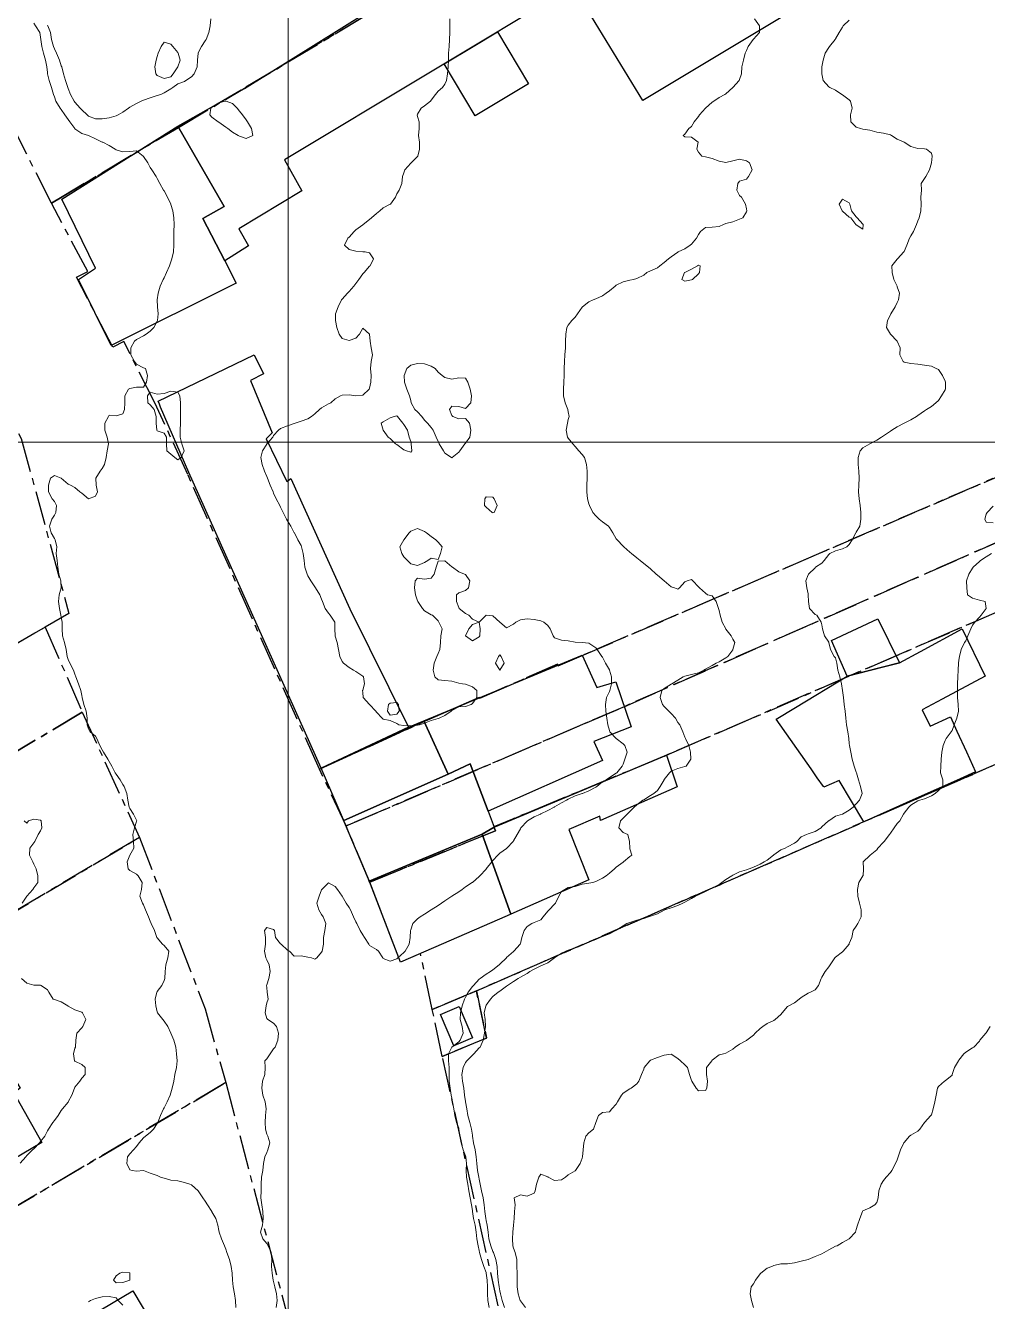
# Model space of a CAD drawing. Header units: centimetres. Extents: x 0 to 642158, y -847 to 649707.
# Drawn here: x 617347.6 to 617417.8, y 621224.7 to 621317.8 of the extents above; entities that cross this region are included whole.
import ezdxf

# ---------------------------------------------------------------- set-up
doc = ezdxf.new("R2010")
doc.units = ezdxf.units.CM
doc.header["$MEASUREMENT"] = 0
doc.linetypes.add('CENTERX2', pattern=[4, 2.5, -0.5, 0.5, -0.5])
doc.layers.add('MEV_grille', color=254, linetype='Continuous', lineweight=9)
doc.layers.add('WAL_topographie 0.5', color=253, linetype='Continuous', lineweight=20)
doc.layers.add('SPW_batiments', color=7, linetype='Continuous')
doc.layers.add('SPW_parcellaire cadastral', color=7, linetype='CENTERX2', lineweight=25, true_color=0xff0542)

# ---------------------------------------------------------------- blocks, each defined once
blk = doc.blocks.new('*U114')
at = {"layer": 'MEV_grille', "transparency": 33554687}
blk.add_lwpolyline([(-1338.461, 0), (1338.461, 0)], dxfattribs=at)
blk = doc.blocks.new('*U115')
at = {"layer": 'MEV_grille', "color": 0, "linetype": 'ByBlock', "lineweight": -2, "transparency": 16777216}
blk.add_blockref('*U114', (0, -1100), dxfattribs=at)
blk = doc.blocks.new('*U112')
at = {"layer": 'MEV_grille', "transparency": 33554687}
blk.add_lwpolyline([(0, 1825.476), (0, -1825.476)], dxfattribs=at)
blk = doc.blocks.new('*U113')
at = {"layer": 'MEV_grille', "color": 0, "linetype": 'ByBlock', "lineweight": -2, "transparency": 16777216}
blk.add_blockref('*U112', (2000, 0), dxfattribs=at)

msp = doc.modelspace()

# ---------------------------------------------------------------- linework, layer by layer
at = {"layer": 'SPW_batiments'}
for points in [[(617410.932, 621323.27), (617392.684, 621312.302), (617387.599, 621320.634), (617366.535, 621307.965), (617367.801, 621305.715), (617363.201, 621302.948), (617363.918, 621301.698), (617362.181, 621300.595), (617360.585, 621303.698), (617362.151, 621304.564), (617358.77, 621310.429), (617363.629, 621313.173), (617375.965, 621320.875), (617402.625, 621336.588), (617402.861, 621336.627), (617410.932, 621323.27)], [(617378.18, 621314.969), (617380.298, 621316.243), (617382.08, 621317.314), (617384.351, 621313.508), (617380.443, 621311.176), (617378.18, 621314.969)], [(617362.151, 621304.564), (617360.585, 621303.698), (617362.181, 621300.595), (617363.019, 621298.964), (617353.887, 621294.43), (617351.502, 621299.247), (617352.752, 621300.063), (617350.285, 621305.113), (617358.77, 621310.429), (617362.151, 621304.564)], [(617365.003, 621292.365), (617364.053, 621291.865), (617365.637, 621288.049), (617365.203, 621287.615), (617366.704, 621284.499), (617367.003, 621284.715), (617371.305, 621275.216), (617375.592, 621266.596), (617369.206, 621263.599), (617359.554, 621285.155), (617357.499, 621289.932), (617357.41, 621290.139), (617357.314, 621290.356), (617364.336, 621293.749), (617365.003, 621292.365)], [(617412.949, 621272.115), (617415.977, 621273.767), (617417.668, 621270.31), (617414.535, 621268.638), (617413.07, 621267.857), (617413.654, 621266.659), (617415.13, 621267.333), (617415.606, 621266.288), (617416.291, 621264.786), (617416.962, 621263.316), (617415.582, 621262.7), (617412.601, 621261.369), (617408.819, 621259.68), (617407.023, 621262.69), (617405.892, 621262.216), (617405.863, 621262.257), (617405.416, 621262.897), (617404.97, 621263.535), (617402.427, 621267.176), (617403.837, 621268.029), (617407.591, 621270.3), (617410.24, 621270.976), (617411.406, 621271.274), (617412.949, 621272.115)], [(617407.591, 621270.3), (617406.447, 621272.898), (617409.844, 621274.48), (617411.406, 621271.274), (617407.591, 621270.3)], [(617389.322, 621269.468), (617390.722, 621269.902), (617391.839, 621266.618), (617389.123, 621265.535), (617389.756, 621264.152), (617381.394, 621260.453), (617380.09, 621263.917), (617378.49, 621263.15), (617376.715, 621267.049), (617388.256, 621271.827), (617389.322, 621269.468)], [(617378.49, 621263.15), (617370.871, 621259.781), (617370.781, 621259.987), (617369.206, 621263.599), (617375.592, 621266.596), (617376.715, 621267.049), (617378.49, 621263.15)], [(617395.19, 621262.235), (617389.606, 621259.768), (617389.54, 621260.102), (617387.29, 621259.118), (617388.757, 621255.452), (617383.056, 621252.944), (617380.957, 621258.767), (617381.831, 621259.292), (617394.406, 621264.535), (617395.19, 621262.235)], [(617381.394, 621260.453), (617381.831, 621259.292), (617380.957, 621258.767), (617372.726, 621255.351), (617372.668, 621255.49), (617370.929, 621259.642), (617370.871, 621259.781), (617378.49, 621263.15), (617380.09, 621263.917), (617381.394, 621260.453)], [(617383.056, 621252.944), (617382.798, 621252.832), (617375.008, 621249.45), (617372.807, 621255.141), (617372.726, 621255.351), (617380.957, 621258.767), (617383.056, 621252.944)], [(617345.196, 621242.569), (617346.909, 621242.554), (617346.921, 621240.832), (617347.265, 621240.239), (617346.802, 621239.903), (617348.844, 621236.283), (617340.562, 621231.386), (617334.254, 621242.032), (617342.485, 621247.031), (617345.196, 621242.569)], [(617380.258, 621243.917), (617378.908, 621243.334), (617377.925, 621245.634), (617379.292, 621246.217), (617380.258, 621243.917)], [(617347.152, 621220.53), (617355.473, 621225.46), (617358.579, 621220.233), (617340.031, 621209.209), (617333.55, 621220.094), (617343.746, 621226.166), (617347.152, 621220.53)]]:
    msp.add_lwpolyline(points, dxfattribs=at)
at = {"layer": 'SPW_parcellaire cadastral'}
for points in [[(617349.534, 621304.802), (617341.926, 621319.938), (617394.495, 621352.217), (617404.402, 621337.638), (617385.06, 621326.038), (617382.725, 621324.638), (617376.162, 621320.705), (617363.372, 621313.057), (617358.8, 621310.338), (617350.32, 621305.271), (617349.534, 621304.802)], [(617349.534, 621304.802), (617350.32, 621305.271), (617358.8, 621310.338), (617363.372, 621313.057), (617376.162, 621320.705), (617382.725, 621324.638), (617385.06, 621326.038), (617404.402, 621337.638), (617439.344, 621293.818), (617388.2, 621271.782), (617386.519, 621271.048), (617386.461, 621271.18), (617380.806, 621268.697), (617380.756, 621268.746), (617376.608, 621266.942), (617369.098, 621263.521), (617359.483, 621285.02), (617357.076, 621290.252), (617354.818, 621294.722), (617354.012, 621294.316), (617351.355, 621299.416), (617352.185, 621299.836), (617349.534, 621304.802)], [(617371.041, 621259.376), (617369.098, 621263.521), (617376.608, 621266.942), (617380.756, 621268.746), (617380.806, 621268.697), (617386.461, 621271.18), (617386.519, 621271.048), (617388.2, 621271.782), (617439.344, 621293.818), (617442.033, 621290.439), (617391.315, 621268.08), (617388.618, 621266.922), (617371.041, 621259.376)], [(617349.079, 621273.891), (617339.213, 621268.227), (617331.087, 621263.558), (617276.604, 621231.708), (617269.987, 621246.425), (617273.638, 621248.718), (617337.287, 621286.839), (617340.806, 621288.929), (617345.231, 621291.516), (617347.337, 621287.643), (617350.81, 621274.887), (617349.079, 621273.891)], [(617371.041, 621259.376), (617388.618, 621266.922), (617391.315, 621268.08), (617442.033, 621290.439), (617445.161, 621286.519), (617394.406, 621264.534), (617383.189, 621259.883), (617381.821, 621259.316), (617381.926, 621259.023), (617372.769, 621255.274), (617371.041, 621259.376)], [(617377.322, 621245.995), (617376.464, 621250.082), (617375.008, 621249.449), (617372.769, 621255.274), (617381.926, 621259.023), (617381.821, 621259.316), (617383.189, 621259.883), (617394.406, 621264.534), (617445.161, 621286.519), (617448.942, 621281.775), (617450.637, 621277.924), (617380.551, 621247.344), (617377.322, 621245.995)], [(617488.605, 621168.331), (617399.639, 621146.301), (617378.053, 621242.559), (617381.282, 621243.908), (617380.551, 621247.344), (617450.637, 621277.924), (617455.289, 621264.671), (617485.609, 621177.591), (617488.605, 621168.331)], [(617276.604, 621231.708), (617331.087, 621263.558), (617339.213, 621268.227), (617349.079, 621273.891), (617351.784, 621267.69), (617342.793, 621262.273), (617334.661, 621257.48), (617333.837, 621256.992), (617330.025, 621254.748), (617329.271, 621254.306), (617279.719, 621224.781), (617276.604, 621231.708)], [(617279.719, 621224.781), (617329.271, 621254.306), (617330.025, 621254.748), (617333.837, 621256.992), (617334.661, 621257.48), (617342.793, 621262.273), (617351.784, 621267.69), (617355.956, 621258.547), (617283.829, 621215.639), (617279.719, 621224.781)], [(617362.252, 621240.653), (617291.009, 621198.589), (617283.829, 621215.639), (617355.956, 621258.547), (617360.748, 621246.044), (617362.252, 621240.653)], [(617377.322, 621245.995), (617380.551, 621247.344), (617381.282, 621243.908), (617378.053, 621242.559), (617377.322, 621245.995)], [(617367.147, 621222.145), (617343.563, 621208.212), (617337.147, 621204.345), (617296.217, 621180.341), (617292.349, 621195.406), (617291.009, 621198.589), (617362.252, 621240.653), (617367.147, 621222.145)]]:
    msp.add_lwpolyline(points, dxfattribs=at)
at = {"layer": 'WAL_topographie 0.5'}
for points in [[(617348.25, 621317.931), (617348.375, 621317.75), (617348.683, 621317.25), (617348.75, 621316.931), (617348.771, 621316.75), (617348.835, 621316.25), (617348.965, 621315.75), (617349.115, 621315.25), (617349.2, 621314.75), (617349.25, 621314.35), (617349.258, 621314.25), (617349.381, 621313.75), (617349.547, 621313.25), (617349.682, 621312.75), (617349.75, 621312.572), (617349.849, 621312.25), (617350.172, 621311.75), (617350.25, 621311.646), (617350.512, 621311.25), (617350.75, 621310.912), (617350.879, 621310.75), (617351.235, 621310.25), (617351.25, 621310.232), (617351.75, 621309.899), (617352.24, 621309.75), (617352.25, 621309.746), (617352.75, 621309.508), (617353.25, 621309.264), (617353.287, 621309.25), (617353.75, 621309.01), (617354.177, 621308.75), (617354.25, 621308.705), (617354.75, 621308.552), (617355.25, 621308.591), (617355.75, 621308.63), (617356.227, 621308.25), (617356.25, 621308.224), (617356.569, 621307.75), (617356.75, 621307.422), (617356.858, 621307.25), (617357.167, 621306.75), (617357.25, 621306.607), (617357.455, 621306.25), (617357.724, 621305.75), (617357.75, 621305.703), (617357.996, 621305.25), (617358.239, 621304.75), (617358.25, 621304.714), (617358.394, 621304.25), (617358.479, 621303.75), (617358.492, 621303.25), (617358.474, 621302.75), (617358.464, 621302.25), (617358.464, 621301.75), (617358.435, 621301.25), (617358.327, 621300.75), (617358.25, 621300.528), (617358.154, 621300.25), (617357.935, 621299.75), (617357.75, 621299.365), (617357.692, 621299.25), (617357.474, 621298.75), (617357.317, 621298.25), (617357.25, 621297.75), (617357.265, 621297.25), (617357.333, 621296.75), (617357.283, 621296.25), (617357.25, 621296.207), (617357.004, 621295.75), (617356.75, 621295.48), (617356.446, 621295.25), (617356.25, 621295.123), (617355.75, 621294.857), (617355.602, 621294.75), (617355.337, 621294.25), (617355.342, 621293.75), (617355.601, 621293.25), (617355.75, 621293.06), (617356.25, 621292.788), (617356.4, 621292.75), (617356.538, 621292.25), (617356.467, 621291.75), (617356.25, 621291.389), (617355.75, 621291.4), (617355.25, 621291.292), (617355.167, 621291.25), (617354.889, 621290.75), (617354.9, 621290.25), (617354.865, 621289.75), (617354.75, 621289.45), (617354.25, 621289.296), (617353.75, 621289.341), (617353.71, 621289.25), (617353.435, 621288.75), (617353.422, 621288.25), (617353.615, 621287.75), (617353.7, 621287.25), (617353.615, 621286.75), (617353.542, 621286.25), (617353.417, 621285.75), (617353.25, 621285.456), (617353.083, 621285.25), (617352.783, 621284.75), (617352.809, 621284.25), (617352.89, 621283.75), (617352.75, 621283.432), (617352.25, 621283.25), (617352.25, 621283.25), (617352.25, 621283.25), (617351.75, 621283.667), (617351.607, 621283.75), (617351.25, 621284.062), (617350.917, 621284.25), (617350.75, 621284.318), (617350.25, 621284.75), (617350.25, 621284.75), (617349.75, 621284.95), (617349.477, 621284.75), (617349.325, 621284.25), (617349.333, 621283.75), (617349.6, 621283.25), (617349.75, 621283.036), (617349.896, 621282.75), (617349.868, 621282.25), (617349.75, 621282.04), (617349.567, 621281.75), (617349.393, 621281.25), (617349.519, 621280.75), (617349.75, 621280.341), (617349.811, 621280.25), (617349.926, 621279.75), (617349.893, 621279.25), (617349.962, 621278.75), (617349.996, 621278.25), (617350.072, 621277.75), (617350.217, 621277.25), (617350.235, 621276.75), (617350.112, 621276.25), (617350.063, 621275.75), (617350.118, 621275.25), (617350.229, 621274.75), (617350.25, 621274.6), (617350.32, 621274.25), (617350.32, 621273.75), (617350.356, 621273.25), (617350.483, 621272.75), (617350.607, 621272.25), (617350.683, 621271.75), (617350.75, 621271.511), (617350.868, 621271.25), (617351.145, 621270.75), (617351.25, 621270.441), (617351.329, 621270.25), (617351.521, 621269.75), (617351.686, 621269.25), (617351.75, 621268.904), (617351.779, 621268.75), (617351.904, 621268.25), (617352.059, 621267.75), (617352.134, 621267.25), (617352.154, 621266.75), (617352.25, 621266.467), (617352.369, 621266.25), (617352.75, 621265.936), (617352.858, 621265.75), (617353.08, 621265.25), (617353.25, 621264.931), (617353.34, 621264.75), (617353.654, 621264.25), (617353.75, 621264.071), (617353.944, 621263.75), (617354.186, 621263.25), (617354.25, 621263.151), (617354.549, 621262.75), (617354.75, 621262.414), (617354.85, 621262.25), (617355.039, 621261.75), (617355.117, 621261.25), (617355.22, 621260.75), (617355.25, 621260.653), (617355.529, 621260.25), (617355.75, 621259.79), (617355.764, 621259.75), (617355.75, 621259.704), (617355.591, 621259.25), (617355.467, 621258.75), (617355.513, 621258.25), (617355.561, 621257.75), (617355.25, 621257.25), (617355.25, 621257.25), (617355.067, 621256.75), (617355.125, 621256.25), (617355.25, 621256.133), (617355.75, 621255.859), (617355.856, 621255.75), (617356.169, 621255.25), (617356.101, 621254.75), (617355.986, 621254.25), (617356.177, 621253.75), (617356.25, 621253.62), (617356.41, 621253.25), (617356.618, 621252.75), (617356.75, 621252.432), (617356.825, 621252.25), (617357.05, 621251.75), (617357.222, 621251.25), (617357.25, 621251.211), (617357.639, 621250.75), (617357.75, 621250.662), (617358.096, 621250.25), (617358.023, 621249.75), (617357.887, 621249.25), (617357.825, 621248.75), (617357.802, 621248.25), (617357.75, 621248.096), (617357.583, 621247.75), (617357.25, 621247.292), (617357.223, 621247.25), (617357.108, 621246.75), (617357.148, 621246.25), (617357.25, 621245.813), (617357.277, 621245.75), (617357.67, 621245.25), (617357.75, 621245.145), (617358.028, 621244.75), (617358.25, 621244.27), (617358.258, 621244.25), (617358.471, 621243.75), (617358.603, 621243.25), (617358.66, 621242.75), (617358.71, 621242.25), (617358.661, 621241.75), (617358.546, 621241.25), (617358.456, 621240.75), (617358.349, 621240.25), (617358.25, 621239.902), (617358.201, 621239.75), (617357.988, 621239.25), (617357.75, 621238.819), (617357.708, 621238.75), (617357.5, 621238.25), (617357.289, 621237.75), (617357.25, 621237.684), (617356.992, 621237.25), (617356.75, 621237.004), (617356.402, 621236.75), (617356.25, 621236.618), (617355.935, 621236.25), (617355.75, 621235.983), (617355.533, 621235.75), (617355.25, 621235.461), (617355.089, 621235.25), (617355.03, 621234.75), (617355.25, 621234.292), (617355.417, 621234.25), (617355.75, 621234.197), (617356.25, 621234.25), (617356.25, 621234.25), (617356.25, 621234.25), (617356.75, 621234.044), (617357.25, 621233.869), (617357.5, 621233.75), (617357.75, 621233.686), (617358.25, 621233.534), (617358.75, 621233.479), (617359.25, 621233.377), (617359.625, 621233.25), (617359.75, 621233.191), (617360.25, 621232.75), (617360.25, 621232.75), (617360.578, 621232.25), (617360.75, 621232.01), (617360.912, 621231.75), (617361.243, 621231.25), (617361.25, 621231.239), (617361.521, 621230.75), (617361.673, 621230.25), (617361.75, 621229.861), (617361.769, 621229.75), (617361.938, 621229.25), (617362.157, 621228.75), (617362.25, 621228.514), (617362.336, 621228.25), (617362.518, 621227.75), (617362.647, 621227.25), (617362.712, 621226.75), (617362.75, 621226.25), (617362.75, 621226.25), (617362.8, 621225.75), (617362.894, 621225.25), (617362.971, 621224.75), (617363.002, 621224.25)], [(617349.25, 621317.802), (617349.282, 621317.75), (617349.458, 621317.25), (617349.547, 621316.75), (617349.682, 621316.25), (617349.75, 621316.076), (617349.904, 621315.75), (617350.12, 621315.25), (617350.25, 621314.836), (617350.284, 621314.75), (617350.415, 621314.25), (617350.572, 621313.75), (617350.728, 621313.25), (617350.75, 621313.181), (617350.918, 621312.75), (617351.199, 621312.25), (617351.25, 621312.188), (617351.622, 621311.75), (617351.75, 621311.627), (617352.141, 621311.25), (617352.25, 621311.16), (617352.75, 621310.954), (617353.25, 621310.955), (617353.75, 621311.046), (617354.25, 621311.182)], [(617354.25, 621311.182), (617354.401, 621311.25), (617354.75, 621311.446), (617355.153, 621311.75), (617355.25, 621311.824), (617355.75, 621312.088), (617356.093, 621312.25), (617356.25, 621312.316), (617356.75, 621312.504), (617357.25, 621312.655), (617357.523, 621312.75), (617357.75, 621312.849), (617358.25, 621313.146), (617358.391, 621313.25), (617358.75, 621313.523), (617359.25, 621313.692), (617359.344, 621313.75), (617359.75, 621314.03), (617359.956, 621314.25), (617360.161, 621314.75), (617360.194, 621315.25), (617360.238, 621315.75), (617360.25, 621315.783), (617360.496, 621316.25), (617360.75, 621316.665), (617360.817, 621316.75), (617361.015, 621317.25), (617361.108, 621317.75), (617361.166, 621318.25)], [(617378.6, 621318.25), (617378.6, 621317.75), (617378.6, 621317.25), (617378.583, 621316.75), (617378.547, 621316.25), (617378.52, 621315.75), (617378.5, 621315.25), (617378.48, 621314.75), (617378.433, 621314.25), (617378.36, 621313.75), (617378.25, 621313.5), (617378.06, 621313.25), (617377.75, 621312.985), (617377.564, 621312.75), (617377.25, 621312.315), (617377.193, 621312.25), (617376.75, 621311.92), (617376.507, 621311.75), (617376.25, 621311.303), (617376.228, 621311.25), (617376.25, 621311.139), (617376.356, 621310.75), (617376.365, 621310.25), (617376.331, 621309.75), (617376.387, 621309.25), (617376.382, 621308.75), (617376.267, 621308.25), (617376.25, 621308.224), (617375.776, 621307.75), (617375.75, 621307.725), (617375.318, 621307.25), (617375.25, 621307.036), (617375.155, 621306.75), (617375.104, 621306.25), (617374.917, 621305.75), (617374.75, 621305.5), (617374.635, 621305.25), (617374.267, 621304.75), (617374.25, 621304.736), (617373.75, 621304.461), (617373.5, 621304.25), (617373.25, 621304.062), (617372.893, 621303.75), (617372.75, 621303.625), (617372.27, 621303.25), (617372.25, 621303.234), (617371.75, 621302.875), (617371.625, 621302.75), (617371.25, 621302.332), (617371.172, 621302.25), (617370.909, 621301.75), (617371.25, 621301.432), (617371.75, 621301.299), (617372.25, 621301.259), (617372.417, 621301.25), (617372.75, 621301.191), (617373.028, 621300.75), (617372.788, 621300.25), (617372.75, 621300.215), (617372.364, 621299.75), (617372.25, 621299.647), (617371.973, 621299.25), (617371.75, 621298.952), (617371.601, 621298.75), (617371.25, 621298.358), (617371.13, 621298.25), (617370.75, 621297.801), (617370.696, 621297.75), (617370.45, 621297.25), (617370.273, 621296.75), (617370.265, 621296.25), (617370.356, 621295.75), (617370.534, 621295.25), (617370.75, 621294.944), (617371.25, 621294.783), (617371.75, 621294.969), (617372.015, 621295.25), (617372.25, 621295.694), (617372.75, 621295.25), (617372.75, 621295.25), (617372.801, 621294.75), (617372.861, 621294.25), (617372.96, 621293.75), (617372.865, 621293.25), (617372.81, 621292.75), (617372.86, 621292.25), (617372.844, 621291.75), (617372.75, 621291.321), (617372.725, 621291.25), (617372.25, 621290.798), (617371.75, 621290.765), (617371.25, 621290.835), (617370.75, 621290.793), (617370.635, 621290.75), (617370.25, 621290.533), (617369.925, 621290.25), (617369.75, 621290.165), (617369.25, 621289.886), (617369.1, 621289.75), (617368.75, 621289.432), (617368.506, 621289.25), (617368.25, 621289.083), (617367.75, 621288.912), (617367.321, 621288.75), (617367.25, 621288.731), (617366.75, 621288.578), (617366.25, 621288.361), (617366.107, 621288.25), (617365.75, 621287.858), (617365.684, 621287.75), (617365.264, 621287.25), (617365.25, 621287.23), (617364.932, 621286.75), (617364.813, 621286.25), (617364.917, 621285.75), (617365.09, 621285.25), (617365.25, 621284.875), (617365.3, 621284.75), (617365.5, 621284.25), (617365.705, 621283.75), (617365.75, 621283.657), (617365.946, 621283.25), (617366.196, 621282.75), (617366.25, 621282.639), (617366.434, 621282.25), (617366.687, 621281.75), (617366.75, 621281.644), (617367.015, 621281.25), (617367.25, 621280.771), (617367.26, 621280.75), (617367.511, 621280.25), (617367.75, 621279.846), (617367.794, 621279.75), (617367.914, 621279.25), (617367.965, 621278.75), (617368.029, 621278.25), (617368.192, 621277.75), (617368.25, 621277.629), (617368.474, 621277.25), (617368.75, 621276.828), (617368.811, 621276.75), (617369.131, 621276.25), (617369.25, 621275.917), (617369.319, 621275.75), (617369.516, 621275.25), (617369.75, 621274.909), (617369.885, 621274.75), (617370.221, 621274.25), (617370.209, 621273.75), (617370.239, 621273.25), (617370.25, 621273.212), (617370.383, 621272.75), (617370.484, 621272.25), (617370.58, 621271.75), (617370.75, 621271.386), (617370.841, 621271.25), (617371.25, 621270.943), (617371.565, 621270.75), (617371.75, 621270.639), (617372.25, 621270.308), (617372.298, 621270.25), (617372.379, 621269.75), (617372.25, 621269.279), (617372.241, 621269.25), (617372.25, 621269.125), (617372.29, 621268.75), (617372.75, 621268.25), (617372.75, 621268.25), (617373.202, 621267.75), (617373.25, 621267.675), (617373.675, 621267.25), (617373.75, 621267.171), (617374.25, 621267.062), (617374.75, 621266.864), (617374.889, 621266.75), (617375.25, 621266.698), (617375.75, 621266.674), (617376.25, 621266.721), (617376.393, 621266.75), (617376.75, 621266.878), (617377.25, 621267.071), (617377.75, 621267.226), (617377.831, 621267.25), (617378.25, 621267.426), (617378.694, 621267.75), (617378.75, 621267.802), (617379.25, 621268.06), (617379.75, 621268.082), (617380.167, 621268.25), (617380.25, 621268.319), (617380.574, 621268.75), (617380.578, 621269.25), (617380.25, 621269.534), (617379.75, 621269.712), (617379.541, 621269.75), (617379.25, 621269.804), (617378.75, 621269.93), (617378.25, 621269.987), (617377.75, 621270.05), (617377.513, 621270.25), (617377.378, 621270.75), (617377.474, 621271.25), (617377.653, 621271.75), (617377.75, 621271.95), (617377.879, 621272.25), (617377.932, 621272.75), (617377.958, 621273.25), (617378.056, 621273.75), (617377.813, 621274.25), (617377.75, 621274.341), (617377.341, 621274.75), (617377.25, 621274.783), (617376.75, 621275.078), (617376.603, 621275.25), (617376.263, 621275.75), (617376.25, 621275.792), (617376.097, 621276.25), (617376.026, 621276.75), (617376.073, 621277.25), (617376.25, 621277.464), (617376.75, 621277.393), (617377.25, 621277.46), (617377.47, 621277.75), (617377.602, 621278.25), (617377.75, 621278.694), (617378.25, 621278.726), (617378.75, 621278.276), (617378.792, 621278.25), (617379.25, 621277.927), (617379.679, 621277.75), (617379.75, 621277.721), (617380.058, 621277.25), (617379.958, 621276.75), (617379.75, 621276.565), (617379.25, 621276.375), (617379.083, 621276.25), (617379.083, 621275.75), (617379.25, 621275.322), (617379.288, 621275.25), (617379.75, 621274.875), (617380, 621274.75), (617380.25, 621274.464), (617380.75, 621274.25), (617381.25, 621274.75), (617381.25, 621274.75), (617381.251, 621274.75), (617381.75, 621274.708), (617382.25, 621274.25), (617382.25, 621274.25), (617382.75, 621273.843), (617383.25, 621274.099), (617383.409, 621274.25), (617383.75, 621274.415), (617384.25, 621274.49), (617384.75, 621274.439), (617385.25, 621274.343), (617385.472, 621274.25), (617385.75, 621274.01), (617385.938, 621273.75), (617386.153, 621273.25), (617386.25, 621273.102), (617386.75, 621272.934), (617387.25, 621272.894), (617387.75, 621272.785), (617388.25, 621272.75), (617388.25, 621272.75), (617388.75, 621272.702), (617389.25, 621272.378), (617389.356, 621272.25), (617389.706, 621271.75), (617389.75, 621271.687), (617389.973, 621271.25), (617390.25, 621270.76), (617390.255, 621270.75), (617390.411, 621270.25), (617390.407, 621269.75), (617390.276, 621269.25), (617390.25, 621269.18), (617390.035, 621268.75), (617389.955, 621268.25), (617389.997, 621267.75), (617390.063, 621267.25), (617390.132, 621266.75), (617390.25, 621266.352), (617390.286, 621266.25), (617390.75, 621265.75), (617390.75, 621265.75), (617391.25, 621265.376), (617391.384, 621265.25), (617391.538, 621264.75), (617391.386, 621264.25), (617391.25, 621263.885), (617391.18, 621263.75), (617390.787, 621263.25), (617390.75, 621263.219), (617390.25, 621262.914), (617390.023, 621262.75), (617389.75, 621262.585), (617389.32, 621262.25), (617389.25, 621262.204), (617388.75, 621261.948), (617388.274, 621261.75), (617388.25, 621261.743), (617387.75, 621261.584), (617387.25, 621261.331), (617387.11, 621261.25), (617386.75, 621261.056), (617386.25, 621260.763), (617386.228, 621260.75), (617385.75, 621260.504), (617385.25, 621260.267), (617385.217, 621260.25), (617384.75, 621260.036), (617384.269, 621259.75), (617384.25, 621259.731), (617383.793, 621259.25), (617383.75, 621259.167), (617383.52, 621258.75), (617383.25, 621258.284), (617383.224, 621258.25), (617382.76, 621257.75), (617382.75, 621257.741), (617382.25, 621257.399), (617382.106, 621257.25), (617381.75, 621256.846), (617381.671, 621256.75), (617381.265, 621256.25), (617381.25, 621256.231), (617380.804, 621255.75), (617380.75, 621255.686), (617380.25, 621255.262), (617380.233, 621255.25), (617379.75, 621254.928), (617379.5, 621254.75), (617379.25, 621254.583), (617378.75, 621254.25), (617378.75, 621254.25), (617378.25, 621253.917), (617378, 621253.75), (617377.75, 621253.583), (617377.25, 621253.25), (617377.25, 621253.25), (617376.75, 621252.936), (617376.444, 621252.75), (617376.25, 621252.614), (617375.91, 621252.25), (617375.75, 621251.809), (617375.733, 621251.75), (617375.719, 621251.25), (617375.65, 621250.75), (617375.338, 621250.25), (617375.25, 621250.143), (617374.81, 621249.75), (617374.75, 621249.689), (617374.25, 621249.521), (617373.75, 621249.717), (617373.726, 621249.75), (617373.393, 621250.25), (617373.25, 621250.368), (617372.75, 621250.655), (617372.688, 621250.75), (617372.379, 621251.25), (617372.25, 621251.438), (617372.074, 621251.75), (617371.812, 621252.25), (617371.75, 621252.375), (617371.579, 621252.75), (617371.356, 621253.25), (617371.25, 621253.429), (617371.042, 621253.75), (617370.759, 621254.25), (617370.75, 621254.266), (617370.401, 621254.75), (617370.25, 621254.96), (617369.75, 621255.23), (617369.27, 621254.75), (617369.25, 621254.712), (617369.062, 621254.25), (617368.905, 621253.75), (617369.043, 621253.25), (617369.25, 621252.917), (617369.353, 621252.75), (617369.546, 621252.25), (617369.482, 621251.75), (617369.38, 621251.25), (617369.383, 621250.75), (617369.281, 621250.25), (617369.25, 621250.167), (617368.893, 621249.75), (617368.75, 621249.65), (617368.5, 621249.75), (617368.25, 621249.811), (617367.75, 621249.896), (617367.25, 621249.875), (617366.904, 621250.25), (617366.75, 621250.321), (617366.288, 621250.75), (617366.25, 621250.786), (617365.879, 621251.25), (617365.803, 621251.75), (617365.75, 621251.828), (617365.25, 621251.967), (617365.078, 621251.75), (617365.157, 621251.25), (617365.157, 621250.75), (617365.075, 621250.25), (617365.18, 621249.75), (617365.25, 621249.619), (617365.423, 621249.25), (617365.5, 621248.75), (617365.41, 621248.25), (617365.25, 621247.781), (617365.238, 621247.75), (617365.25, 621247.583), (617365.283, 621247.25), (617365.344, 621246.75), (617365.25, 621246.477), (617365.198, 621246.25), (617365.125, 621245.75), (617365.25, 621245.321), (617365.317, 621245.25), (617365.75, 621244.99), (617365.964, 621244.75), (617366.109, 621244.25), (617366.065, 621243.75), (617365.855, 621243.25), (617365.75, 621243.112), (617365.5, 621242.75), (617365.25, 621242.388), (617365.117, 621242.25), (617365.141, 621241.75), (617365.096, 621241.25), (617364.933, 621240.75), (617364.897, 621240.25), (617364.969, 621239.75), (617365.13, 621239.25), (617365.197, 621238.75), (617365.155, 621238.25), (617365.13, 621237.75), (617365.158, 621237.25), (617365.25, 621236.904), (617365.321, 621236.75), (617365.468, 621236.25), (617365.328, 621235.75), (617365.25, 621235.568), (617365.107, 621235.25), (617365.021, 621234.75), (617364.971, 621234.25), (617364.861, 621233.75), (617364.835, 621233.25), (617364.839, 621232.75), (617364.821, 621232.25), (617364.877, 621231.75), (617364.967, 621231.25), (617364.992, 621230.75), (617364.931, 621230.25), (617364.796, 621229.75), (617364.949, 621229.25), (617365.25, 621228.909), (617365.36, 621228.75), (617365.575, 621228.25), (617365.612, 621227.75), (617365.594, 621227.25), (617365.641, 621226.75), (617365.727, 621226.25), (617365.75, 621226.143), (617365.826, 621225.75), (617365.961, 621225.25), (617366.006, 621224.75), (617365.936, 621224.25)], [(617400.826, 621318.25), (617401.197, 621317.75), (617401.207, 621317.25), (617400.75, 621316.783), (617400.73, 621316.75), (617400.372, 621316.25), (617400.25, 621315.95), (617400.144, 621315.75), (617400.032, 621315.25), (617399.913, 621314.75), (617399.894, 621314.25), (617399.75, 621313.83), (617399.724, 621313.75), (617399.26, 621313.25), (617399.25, 621313.239), (617398.75, 621312.792), (617398.68, 621312.75), (617398.25, 621312.519), (617397.859, 621312.25), (617397.75, 621312.172), (617397.256, 621311.75), (617397.25, 621311.744), (617396.826, 621311.25), (617396.75, 621311.125), (617396.438, 621310.75), (617396.25, 621310.395), (617396.046, 621310.25), (617395.75, 621309.85), (617395.632, 621309.75), (617395.75, 621309.655), (617396.25, 621309.618), (617396.717, 621309.25), (617396.636, 621308.75), (617396.75, 621308.542), (617396.984, 621308.25), (617397.25, 621308.193), (617397.75, 621308.065), (617398.25, 621307.864), (617398.75, 621307.78), (617399.25, 621307.898), (617399.75, 621308.033), (617400.25, 621307.91), (617400.468, 621307.75), (617400.658, 621307.25), (617400.393, 621306.75), (617400.25, 621306.565), (617399.75, 621306.417), (617399.618, 621306.25), (617399.543, 621305.75), (617399.75, 621305.364), (617399.875, 621305.25), (617400.172, 621304.75), (617400.25, 621304.4), (617400.269, 621304.25), (617400.25, 621304.171), (617399.974, 621303.75), (617399.75, 621303.638), (617399.25, 621303.441), (617398.75, 621303.328), (617398.568, 621303.25), (617398.25, 621303.098), (617397.75, 621303.07), (617397.25, 621303.048), (617396.897, 621302.75), (617396.75, 621302.534), (617396.606, 621302.25), (617396.25, 621301.821), (617396.152, 621301.75), (617395.75, 621301.475), (617395.274, 621301.25), (617395.25, 621301.236), (617394.75, 621300.905), (617394.572, 621300.75), (617394.25, 621300.474), (617393.924, 621300.25), (617393.75, 621300.098), (617393.25, 621299.881), (617392.973, 621299.75), (617392.75, 621299.566), (617392.25, 621299.312), (617392, 621299.25), (617391.75, 621299.193), (617391.25, 621299.075), (617390.75, 621298.82), (617390.675, 621298.75), (617390.25, 621298.41), (617390.014, 621298.25), (617389.75, 621298.056), (617389.25, 621297.827), (617389.052, 621297.75), (617388.75, 621297.602), (617388.275, 621297.25), (617388.25, 621297.22), (617387.913, 621296.75), (617387.75, 621296.504), (617387.508, 621296.25), (617387.25, 621295.906), (617387.131, 621295.75), (617387.066, 621295.25), (617387.051, 621294.75), (617387.033, 621294.25), (617387, 621293.75), (617386.967, 621293.25), (617386.949, 621292.75), (617386.938, 621292.25), (617386.923, 621291.75), (617386.894, 621291.25), (617386.9, 621290.75), (617387.019, 621290.25), (617387.225, 621289.75), (617387.25, 621289.583), (617387.304, 621289.25), (617387.25, 621289.019), (617387.191, 621288.75), (617387.105, 621288.25), (617387.192, 621287.75), (617387.25, 621287.667), (617387.579, 621287.25), (617387.75, 621287.053), (617388.02, 621286.75), (617388.25, 621286.484), (617388.42, 621286.25), (617388.586, 621285.75), (617388.617, 621285.25), (617388.617, 621284.75), (617388.612, 621284.25), (617388.608, 621283.75), (617388.656, 621283.25), (617388.75, 621282.875), (617388.792, 621282.75), (617389.04, 621282.25), (617389.25, 621281.99), (617389.5, 621281.75), (617389.75, 621281.568), (617390.17, 621281.25), (617390.25, 621281.15), (617390.508, 621280.75), (617390.75, 621280.333), (617390.813, 621280.25), (617391.25, 621279.794), (617391.296, 621279.75), (617391.75, 621279.35), (617391.869, 621279.25), (617392.25, 621278.942), (617392.488, 621278.75), (617392.75, 621278.53), (617393.1, 621278.25), (617393.25, 621278.125), (617393.659, 621277.75), (617393.75, 621277.67), (617394.25, 621277.25), (617394.25, 621277.25), (617394.75, 621276.83), (617395, 621276.75), (617395.25, 621276.65), (617395.361, 621276.75), (617395.75, 621277.187), (617395.917, 621277.25), (617396.25, 621277.35), (617396.333, 621277.25), (617396.75, 621276.833), (617396.813, 621276.75), (617397.25, 621276.361), (617397.41, 621276.25), (617397.75, 621276.168), (617398.048, 621275.75), (617398.209, 621275.25), (617398.25, 621275.097), (617398.321, 621274.75), (617398.479, 621274.25), (617398.743, 621273.75), (617398.75, 621273.74), (617399.136, 621273.25), (617399.25, 621273.015), (617399.404, 621272.75), (617399.26, 621272.25), (617399.25, 621272.237), (617398.88, 621271.75), (617398.75, 621271.634), (617398.25, 621271.352), (617398.045, 621271.25), (617397.75, 621271.088), (617397.25, 621270.813), (617397.14, 621270.75), (617396.75, 621270.542), (617396.25, 621270.437), (617395.75, 621270.314), (617395.621, 621270.25), (617395.25, 621270.018), (617394.793, 621269.75), (617394.75, 621269.714), (617394.25, 621269.405), (617394.075, 621269.25), (617393.964, 621268.75), (617394.121, 621268.25), (617394.25, 621268.095), (617394.587, 621267.75), (617394.75, 621267.581), (617395.074, 621267.25), (617395.25, 621266.927), (617395.387, 621266.75), (617395.606, 621266.25), (617395.75, 621265.846), (617395.803, 621265.75), (617396.04, 621265.25), (617396.165, 621264.75), (617396.186, 621264.25), (617395.841, 621263.75), (617395.75, 621263.711), (617395.25, 621263.581), (617394.75, 621263.379), (617394.623, 621263.25), (617394.25, 621262.777), (617394.234, 621262.75), (617393.95, 621262.25), (617393.75, 621261.967), (617393.485, 621261.75), (617393.25, 621261.599), (617392.75, 621261.284), (617392.699, 621261.25), (617392.25, 621260.909), (617392.043, 621260.75), (617391.75, 621260.43), (617391.541, 621260.25), (617391.25, 621259.942), (617391.061, 621259.75), (617390.939, 621259.25), (617391.25, 621258.909), (617391.592, 621258.75), (617391.722, 621258.25), (617391.731, 621257.75), (617391.75, 621257.7), (617391.882, 621257.25), (617391.75, 621257.14), (617391.265, 621256.75), (617391.25, 621256.742), (617390.75, 621256.378), (617390.615, 621256.25), (617390.25, 621255.929), (617390.016, 621255.75), (617389.75, 621255.58), (617389.25, 621255.319), (617389.028, 621255.25), (617388.75, 621255.205), (617388.25, 621255.12), (617387.75, 621254.968), (617387.25, 621254.893), (617386.984, 621254.75), (617386.75, 621254.598), (617386.568, 621254.25), (617386.315, 621253.75), (617386.25, 621253.667), (617385.85, 621253.25), (617385.75, 621253.15), (617385.427, 621252.75), (617385.25, 621252.538), (617384.75, 621252.33), (617384.583, 621252.25), (617384.25, 621252.036), (617384.019, 621251.75), (617383.855, 621251.25), (617383.75, 621250.806), (617383.731, 621250.75), (617383.286, 621250.25), (617383.25, 621250.228), (617382.75, 621249.782), (617382.731, 621249.75), (617382.25, 621249.304), (617382.201, 621249.25), (617381.75, 621248.889), (617381.568, 621248.75), (617381.25, 621248.566), (617380.829, 621248.25), (617380.75, 621248.19), (617380.335, 621247.75), (617380.25, 621247.658), (617379.948, 621247.25), (617379.75, 621246.892), (617379.681, 621246.75), (617379.512, 621246.25), (617379.38, 621245.75), (617379.361, 621245.25), (617379.498, 621244.75), (617379.577, 621244.25), (617379.369, 621243.75), (617379.25, 621243.64), (617378.752, 621243.25), (617378.75, 621243.246), (617378.514, 621242.75), (617378.514, 621242.25), (617378.558, 621241.75), (617378.545, 621241.25), (617378.559, 621240.75), (617378.641, 621240.25), (617378.697, 621239.75), (617378.75, 621239.52), (617378.796, 621239.25), (617378.897, 621238.75), (617378.959, 621238.25), (617379.098, 621237.75), (617379.25, 621237.329), (617379.273, 621237.25), (617379.341, 621236.75), (617379.422, 621236.25), (617379.581, 621235.75), (617379.75, 621235.324), (617379.77, 621235.25), (617379.813, 621234.75), (617379.796, 621234.25), (617379.831, 621233.75), (617379.919, 621233.25), (617379.998, 621232.75), (617380.084, 621232.25), (617380.177, 621231.75), (617380.25, 621231.329), (617380.259, 621231.25), (617380.344, 621230.75), (617380.444, 621230.25), (617380.516, 621229.75), (617380.58, 621229.25), (617380.668, 621228.75), (617380.75, 621228.412), (617380.78, 621228.25), (617380.907, 621227.75), (617381.085, 621227.25), (617381.25, 621226.803), (617381.261, 621226.75), (617381.321, 621226.25), (617381.353, 621225.75), (617381.364, 621225.25), (617381.379, 621224.75), (617381.471, 621224.25)], [(617407.75, 621318.171), (617407.312, 621317.75), (617407.25, 621317.652), (617407.019, 621317.25), (617406.75, 621316.802), (617406.718, 621316.75), (617406.302, 621316.25), (617406.25, 621316.175), (617405.988, 621315.75), (617405.838, 621315.25), (617405.75, 621314.75), (617405.75, 621314.25), (617405.843, 621313.75), (617406.25, 621313.31), (617406.322, 621313.25), (617406.75, 621313.059), (617407.203, 621312.75), (617407.25, 621312.713), (617407.75, 621312.339), (617407.846, 621312.25), (617407.96, 621311.75), (617407.839, 621311.25), (617407.869, 621310.75), (617408.25, 621310.35), (617408.558, 621310.25), (617408.75, 621310.203), (617409.25, 621310.146), (617409.75, 621309.99), (617410.25, 621309.912), (617410.75, 621309.807), (617410.821, 621309.75), (617411.25, 621309.471), (617411.75, 621309.25), (617411.75, 621309.25), (617412.25, 621308.954), (617412.75, 621308.79), (617413.25, 621308.776), (617413.375, 621308.75), (617413.75, 621308.45), (617413.806, 621308.25), (617413.75, 621307.75), (617413.75, 621307.75), (617413.613, 621307.25), (617413.347, 621306.75), (617413.25, 621306.6), (617413, 621306.25), (617413.01, 621305.75), (617412.979, 621305.25), (617412.986, 621304.75), (617412.977, 621304.25), (617412.845, 621303.75), (617412.75, 621303.522), (617412.662, 621303.25), (617412.437, 621302.75), (617412.25, 621302.432), (617412.146, 621302.25), (617411.957, 621301.75), (617411.75, 621301.284), (617411.725, 621301.25), (617411.268, 621300.75), (617411.25, 621300.714), (617410.844, 621300.25), (617410.887, 621299.75), (617410.994, 621299.25), (617411.236, 621298.75), (617411.25, 621298.717), (617411.417, 621298.25), (617411.333, 621297.75), (617411.25, 621297.566), (617411.092, 621297.25), (617410.794, 621296.75), (617410.75, 621296.656), (617410.54, 621296.25), (617410.47, 621295.75), (617410.75, 621295.25), (617410.75, 621295.25), (617411.25, 621294.75), (617411.25, 621294.75), (617411.457, 621294.25), (617411.45, 621293.75), (617411.682, 621293.25), (617411.75, 621293.223), (617412.25, 621293.125), (617412.75, 621293.06), (617413.25, 621292.987), (617413.75, 621292.917), (617414.099, 621292.75), (617414.25, 621292.669), (617414.555, 621292.25), (617414.75, 621291.829), (617414.777, 621291.75), (617414.764, 621291.25), (617414.75, 621291.198), (617414.485, 621290.75), (617414.25, 621290.412), (617414.067, 621290.25), (617413.75, 621289.971), (617413.393, 621289.75), (617413.25, 621289.662), (617412.75, 621289.311), (617412.65, 621289.25), (617412.25, 621289), (617411.75, 621288.75), (617411.75, 621288.75), (617411.25, 621288.493), (617410.85, 621288.25), (617410.75, 621288.189), (617410.25, 621287.838), (617410.107, 621287.75), (617409.75, 621287.529), (617409.25, 621287.25), (617409.25, 621287.25), (617408.75, 621286.974), (617408.54, 621286.75), (617408.398, 621286.25), (617408.407, 621285.75), (617408.442, 621285.25), (617408.466, 621284.75), (617408.452, 621284.25), (617408.432, 621283.75), (617408.467, 621283.25), (617408.533, 621282.75), (617408.583, 621282.25), (617408.594, 621281.75), (617408.529, 621281.25), (617408.25, 621280.818), (617408.225, 621280.75), (617407.969, 621280.25), (617407.75, 621279.907), (617407.568, 621279.75), (617407.25, 621279.606), (617406.75, 621279.441), (617406.326, 621279.25), (617406.25, 621279.183), (617405.924, 621278.75), (617405.75, 621278.539), (617405.292, 621278.25), (617405.25, 621278.209), (617404.778, 621277.75), (617404.75, 621277.691), (617404.576, 621277.25), (617404.656, 621276.75), (617404.75, 621276.3), (617404.761, 621276.25), (617404.774, 621275.75), (617404.856, 621275.25), (617405.25, 621274.802), (617405.375, 621274.75), (617405.708, 621274.25), (617405.75, 621274.05), (617405.786, 621273.75), (617405.935, 621273.25), (617406.25, 621272.778), (617406.264, 621272.75), (617406.381, 621272.25), (617406.656, 621271.75), (617406.75, 621271.635), (617406.841, 621271.25), (617406.917, 621270.75), (617407.064, 621270.25), (617407.182, 621269.75), (617407.25, 621269.25), (617407.25, 621269.25), (617407.318, 621268.75), (617407.38, 621268.25), (617407.442, 621267.75), (617407.5, 621267.25), (617407.558, 621266.75), (617407.635, 621266.25), (617407.708, 621265.75), (617407.75, 621265.4), (617407.769, 621265.25), (617407.857, 621264.75), (617407.969, 621264.25), (617408.095, 621263.75), (617408.25, 621263.3), (617408.271, 621263.25), (617408.434, 621262.75), (617408.564, 621262.25), (617408.687, 621261.75), (617408.488, 621261.25), (617408.25, 621261), (617408.037, 621260.75), (617407.75, 621260.542), (617407.25, 621260.25), (617407.25, 621260.25), (617406.75, 621260.094), (617406.25, 621259.763), (617406.24, 621259.75), (617405.75, 621259.32), (617405.689, 621259.25), (617405.25, 621258.979), (617404.75, 621258.805), (617404.635, 621258.75), (617404.25, 621258.579), (617403.915, 621258.25), (617403.75, 621258.12), (617403.25, 621257.849), (617403.061, 621257.75), (617402.75, 621257.633), (617402.25, 621257.277), (617402.225, 621257.25), (617401.75, 621256.889), (617401.548, 621256.75), (617401.25, 621256.583), (617400.75, 621256.366), (617400.437, 621256.25), (617400.25, 621256.184), (617399.75, 621256.026), (617399.25, 621255.797), (617399.185, 621255.75), (617398.75, 621255.462), (617398.44, 621255.25), (617398.25, 621255.119), (617397.75, 621254.845), (617397.563, 621254.75), (617397.25, 621254.595), (617396.75, 621254.362), (617396.534, 621254.25), (617396.25, 621254.081), (617395.75, 621253.817), (617395.612, 621253.75), (617395.25, 621253.579), (617394.75, 621253.414), (617394.281, 621253.25), (617394.25, 621253.234), (617393.75, 621252.971), (617393.25, 621252.795), (617393.104, 621252.75), (617392.75, 621252.636), (617392.25, 621252.494), (617391.75, 621252.345), (617391.518, 621252.25), (617391.25, 621252.095), (617390.75, 621251.774), (617390.712, 621251.75), (617390.25, 621251.51), (617389.75, 621251.323), (617389.585, 621251.25), (617389.25, 621251.083), (617388.75, 621250.893), (617388.375, 621250.75), (617388.25, 621250.699), (617387.75, 621250.492), (617387.25, 621250.326), (617387.058, 621250.25), (617386.75, 621250.094), (617386.25, 621249.754), (617386.244, 621249.75), (617385.75, 621249.381), (617385.426, 621249.25), (617385.25, 621249.167), (617384.75, 621248.93), (617384.442, 621248.75), (617384.25, 621248.608), (617383.75, 621248.341), (617383.59, 621248.25), (617383.25, 621248.029), (617382.807, 621247.75), (617382.75, 621247.702), (617382.25, 621247.335), (617382.128, 621247.25), (617381.75, 621246.948), (617381.563, 621246.75), (617381.25, 621246.3), (617381.22, 621246.25), (617381.117, 621245.75), (617381.178, 621245.25), (617381.213, 621244.75), (617381.134, 621244.25), (617381.04, 621243.75), (617380.807, 621243.25), (617380.75, 621243.193), (617380.349, 621242.75), (617380.25, 621242.662), (617379.851, 621242.25), (617379.75, 621242.119), (617379.585, 621241.75), (617379.492, 621241.25), (617379.525, 621240.75), (617379.616, 621240.25), (617379.684, 621239.75), (617379.75, 621239.267), (617379.753, 621239.25), (617379.841, 621238.75), (617379.927, 621238.25), (617380.06, 621237.75), (617380.196, 621237.25), (617380.25, 621236.83), (617380.263, 621236.75), (617380.328, 621236.25), (617380.456, 621235.75), (617380.538, 621235.25), (617380.575, 621234.75), (617380.626, 621234.25), (617380.72, 621233.75), (617380.75, 621233.599), (617380.827, 621233.25), (617380.924, 621232.75), (617381.027, 621232.25), (617381.104, 621231.75), (617381.158, 621231.25), (617381.224, 621230.75), (617381.25, 621230.594), (617381.321, 621230.25), (617381.402, 621229.75), (617381.461, 621229.25), (617381.589, 621228.75), (617381.75, 621228.337), (617381.79, 621228.25), (617381.962, 621227.75), (617382.059, 621227.25), (617382.095, 621226.75), (617382.133, 621226.25), (617382.201, 621225.75), (617382.25, 621225.458), (617382.298, 621225.25), (617382.431, 621224.75), (617382.593, 621224.25)], [(617358.426, 621314.25), (617358.25, 621314.037), (617357.75, 621313.908), (617357.25, 621314.116), (617357.154, 621314.25), (617357.091, 621314.75), (617357.179, 621315.25), (617357.25, 621315.51), (617357.318, 621315.75), (617357.535, 621316.25), (617357.75, 621316.56), (617358.25, 621316.418), (617358.385, 621316.25), (617358.75, 621315.797), (617358.784, 621315.75), (617358.932, 621315.25), (617358.75, 621314.755), (617358.748, 621314.75), (617358.426, 621314.25)], [(617364.229, 621309.75), (617363.75, 621309.529), (617363.25, 621309.7), (617363.172, 621309.75), (617362.75, 621310), (617362.403, 621310.25), (617362.25, 621310.351), (617361.75, 621310.712), (617361.697, 621310.75), (617361.25, 621311.09), (617361.094, 621311.25), (617361.171, 621311.75), (617361.25, 621311.813), (617361.75, 621312.125), (617362.212, 621312.25), (617362.25, 621312.259), (617362.295, 621312.25), (617362.75, 621312.085), (617363.078, 621311.75), (617363.25, 621311.531), (617363.478, 621311.25), (617363.75, 621310.879), (617363.851, 621310.75), (617364.134, 621310.25), (617364.229, 621309.75)], [(617408.75, 621302.917), (617408.77, 621303.25), (617408.75, 621303.272), (617408.32, 621303.75), (617408.25, 621303.823), (617407.903, 621304.25), (617407.791, 621304.75), (617407.75, 621304.837), (617407.25, 621305.099), (617407.016, 621304.75), (617407.221, 621304.25), (617407.25, 621304.22), (617407.75, 621303.8), (617407.861, 621303.75), (617408.237, 621303.25), (617408.25, 621303.234), (617408.75, 621302.917)], [(617396.309, 621299.25), (617396.25, 621299.22), (617395.75, 621299.128), (617395.525, 621299.25), (617395.738, 621299.75), (617395.75, 621299.761), (617396.25, 621299.991), (617396.687, 621300.25), (617396.75, 621300.278), (617396.861, 621300.25), (617396.829, 621299.75), (617396.75, 621299.667), (617396.309, 621299.25)], [(617378.783, 621286.25), (617378.75, 621286.231), (617378.724, 621286.25), (617378.25, 621286.583), (617378.15, 621286.75), (617377.83, 621287.25), (617377.75, 621287.433), (617377.61, 621287.75), (617377.4, 621288.25), (617377.25, 621288.455), (617376.967, 621288.75), (617376.75, 621288.977), (617376.553, 621289.25), (617376.25, 621289.58), (617376.056, 621289.75), (617375.777, 621290.25), (617375.75, 621290.417), (617375.671, 621290.75), (617375.47, 621291.25), (617375.309, 621291.75), (617375.277, 621292.25), (617375.472, 621292.75), (617375.75, 621292.994), (617376.25, 621293.125), (617376.75, 621293.101), (617377.25, 621292.915), (617377.538, 621292.75), (617377.75, 621292.488), (617378.044, 621292.25), (617378.25, 621292.083), (617378.75, 621291.983), (617379.25, 621292.073), (617379.75, 621292.04), (617379.917, 621291.75), (617380.095, 621291.25), (617380.194, 621290.75), (617380.141, 621290.25), (617379.75, 621289.833), (617379.25, 621289.988), (617378.75, 621290.009), (617378.59, 621289.75), (617378.75, 621289.333), (617378.829, 621289.25), (617379.25, 621289.08), (617379.75, 621289.114), (617380.036, 621288.75), (617380.136, 621288.25), (617380.053, 621287.75), (617379.75, 621287.315), (617379.71, 621287.25), (617379.324, 621286.75), (617379.25, 621286.639), (617378.783, 621286.25)], [(617359, 621286.25), (617358.75, 621286.083), (617358.544, 621286.25), (617358.25, 621286.5), (617357.956, 621286.75), (617357.924, 621287.25), (617357.942, 621287.75), (617357.75, 621288.028), (617357.25, 621288.214), (617357.222, 621288.25), (617357.169, 621288.75), (617357.179, 621289.25), (617357.044, 621289.75), (617356.75, 621290.095), (617356.563, 621290.25), (617356.556, 621290.75), (617356.75, 621291.019), (617357.25, 621290.885), (617357.75, 621290.926), (617358.25, 621291.088), (617358.75, 621291.018), (617358.917, 621290.75), (617358.944, 621290.25), (617358.946, 621289.75), (617358.942, 621289.25), (617358.942, 621288.75), (617358.927, 621288.25), (617358.929, 621287.75), (617359.056, 621287.25), (617359.227, 621286.75), (617359, 621286.25)], [(617375.84, 621286.75), (617375.75, 621286.653), (617375.432, 621286.75), (617375.25, 621286.817), (617374.75, 621287.209), (617374.65, 621287.25), (617374.25, 621287.65), (617374.1, 621287.75), (617373.75, 621288.25), (617373.75, 621288.25), (617373.583, 621288.75), (617373.75, 621288.85), (617374.25, 621289.139), (617374.536, 621289.25), (617374.75, 621289.286), (617374.797, 621289.25), (617375.181, 621288.75), (617375.25, 621288.669), (617375.51, 621288.25), (617375.65, 621287.75), (617375.75, 621287.429), (617375.795, 621287.25), (617375.84, 621286.75)], [(617381.829, 621282.25), (617381.75, 621282.217), (617381.703, 621282.25), (617381.25, 621282.622), (617381.144, 621282.75), (617381.155, 621283.25), (617381.25, 621283.385), (617381.75, 621283.355), (617381.844, 621283.25), (617382.052, 621282.75), (617381.829, 621282.25)], [(617418.25, 621282.7), (617417.8, 621282.25), (617417.75, 621282.125), (617417.65, 621281.75), (617417.75, 621281.536), (617418.25, 621281.483)], [(617377, 621278.75), (617376.75, 621278.598), (617376.25, 621278.371), (617375.75, 621278.5), (617375.526, 621278.75), (617375.25, 621279.008), (617375.103, 621279.25), (617374.961, 621279.75), (617375.239, 621280.25), (617375.25, 621280.26), (617375.65, 621280.75), (617375.75, 621280.89), (617376.25, 621281.083), (617376.75, 621280.864), (617376.91, 621280.75), (617377.25, 621280.484), (617377.591, 621280.25), (617377.75, 621280.091), (617378.05, 621279.75), (617377.934, 621279.25), (617377.75, 621278.812), (617377.25, 621278.909), (617377, 621278.75)], [(617418.125, 621279.25), (617417.75, 621279.008), (617417.318, 621278.75), (617417.25, 621278.676), (617416.797, 621278.25), (617416.75, 621278.19), (617416.468, 621277.75), (617416.298, 621277.25), (617416.321, 621276.75), (617416.37, 621276.25), (617416.75, 621276.006), (617417.25, 621275.854), (617417.667, 621275.75), (617417.75, 621275.25), (617417.75, 621275.25), (617417.75, 621275.25), (617417.366, 621274.75), (617417.25, 621274.613), (617416.91, 621274.25), (617416.75, 621274.014), (617416.615, 621273.75), (617416.405, 621273.25), (617416.25, 621272.89), (617416.164, 621272.75), (617415.912, 621272.25), (617415.781, 621271.75), (617415.75, 621271.464), (617415.728, 621271.25), (617415.686, 621270.75), (617415.662, 621270.25), (617415.654, 621269.75), (617415.649, 621269.25), (617415.649, 621268.75), (617415.69, 621268.25), (617415.709, 621267.75), (617415.596, 621267.25), (617415.404, 621266.75), (617415.25, 621266.35), (617415.189, 621266.25), (617414.824, 621265.75), (617414.75, 621265.622), (617414.6, 621265.25), (617414.514, 621264.75), (617414.46, 621264.25), (617414.421, 621263.75), (617414.417, 621263.25), (617414.58, 621262.75), (617414.583, 621262.25), (617414.25, 621261.966), (617414.021, 621261.75), (617413.75, 621261.571), (617413.25, 621261.355), (617412.895, 621261.25), (617412.75, 621261.199), (617412.25, 621260.886), (617412.085, 621260.75), (617411.75, 621260.316), (617411.699, 621260.25), (617411.434, 621259.75), (617411.25, 621259.566), (617411.033, 621259.25), (617410.75, 621258.844), (617410.691, 621258.75), (617410.299, 621258.25), (617410.25, 621258.199), (617409.838, 621257.75), (617409.75, 621257.635), (617409.275, 621257.25), (617409.25, 621257.219), (617408.761, 621256.75), (617408.791, 621256.25), (617408.766, 621255.75), (617408.75, 621255.73), (617408.45, 621255.25), (617408.345, 621254.75), (617408.368, 621254.25), (617408.487, 621253.75), (617408.615, 621253.25), (617408.629, 621252.75), (617408.37, 621252.25), (617408.25, 621252.073), (617408.046, 621251.75), (617407.935, 621251.25), (617407.75, 621250.796), (617407.732, 621250.75), (617407.31, 621250.25), (617407.25, 621250.194), (617406.75, 621249.796), (617406.708, 621249.75), (617406.365, 621249.25), (617406.25, 621249.1), (617406, 621248.75), (617405.75, 621248.338), (617405.709, 621248.25), (617405.5, 621247.75), (617405.25, 621247.411), (617404.917, 621247.25), (617404.75, 621247.184), (617404.25, 621246.875), (617404.096, 621246.75), (617403.75, 621246.477), (617403.333, 621246.25), (617403.25, 621246.203), (617402.847, 621245.75), (617402.75, 621245.62), (617402.35, 621245.25), (617402.25, 621245.192), (617401.75, 621244.955), (617401.454, 621244.75), (617401.25, 621244.609), (617400.882, 621244.25), (617400.75, 621244.115), (617400.268, 621243.75), (617400.25, 621243.734), (617399.75, 621243.457), (617399.434, 621243.25), (617399.25, 621243.091), (617398.75, 621242.803), (617398.583, 621242.75), (617398.25, 621242.673), (617397.75, 621242.281), (617397.717, 621242.25), (617397.341, 621241.75), (617397.337, 621241.25), (617397.401, 621240.75), (617397.368, 621240.25), (617397.25, 621240.072), (617396.75, 621240.056), (617396.575, 621240.25), (617396.274, 621240.75), (617396.25, 621240.8), (617396.086, 621241.25), (617395.95, 621241.75), (617395.75, 621241.945), (617395.445, 621242.25), (617395.25, 621242.407), (617394.75, 621242.721), (617394.25, 621242.653), (617393.75, 621242.485), (617393.25, 621242.304), (617393.187, 621242.25), (617392.778, 621241.75), (617392.75, 621241.639), (617392.598, 621241.25), (617392.386, 621240.75), (617392.25, 621240.577), (617391.845, 621240.25), (617391.75, 621240.191), (617391.25, 621239.893), (617391.129, 621239.75), (617390.847, 621239.25), (617390.75, 621239.083), (617390.434, 621238.75), (617390.25, 621238.517), (617389.75, 621238.472), (617389.442, 621238.25), (617389.25, 621237.75), (617389.25, 621237.75), (617389.096, 621237.25), (617388.75, 621237), (617388.525, 621236.75), (617388.39, 621236.25), (617388.345, 621235.75), (617388.273, 621235.25), (617388.25, 621235.15), (617388.125, 621234.75), (617387.781, 621234.25), (617387.75, 621234.23), (617387.25, 621233.938), (617387.036, 621233.75), (617386.75, 621233.568), (617386.25, 621233.518), (617385.786, 621233.75), (617385.75, 621233.779), (617385.25, 621233.977), (617385.103, 621233.75), (617384.933, 621233.25), (617384.824, 621232.75), (617384.75, 621232.596), (617384.25, 621232.381), (617383.75, 621232.461), (617383.306, 621232.25), (617383.38, 621231.75), (617383.321, 621231.25), (617383.295, 621230.75), (617383.25, 621230.25), (617383.25, 621230.25), (617383.213, 621229.75), (617383.188, 621229.25), (617383.212, 621228.75), (617383.25, 621228.57), (617383.375, 621228.25), (617383.488, 621227.75), (617383.494, 621227.25), (617383.522, 621226.75), (617383.519, 621226.25), (617383.518, 621225.75), (617383.589, 621225.25), (617383.743, 621224.75), (617383.75, 621224.734), (617384.131, 621224.25)], [(617380.75, 621273.173), (617380.803, 621273.25), (617380.827, 621273.75), (617380.75, 621274.25), (617380.25, 621274.083), (617380, 621273.75), (617379.75, 621273.25), (617380.25, 621272.893), (617380.75, 621273.173)], [(617382.25, 621270.75), (617382.573, 621271.25), (617382.357, 621271.75), (617382.25, 621271.857), (617382.167, 621271.75), (617381.927, 621271.25), (617382.25, 621270.75)], [(617374.899, 621267.75), (617374.75, 621267.524), (617374.25, 621267.464), (617374.068, 621267.75), (617374.135, 621268.25), (617374.25, 621268.342), (617374.75, 621268.375), (617374.859, 621268.25), (617374.899, 621267.75)], [(617347.55, 621259.75), (617347.75, 621259.583), (617347.875, 621259.75), (617348.25, 621259.865), (617348.75, 621259.797), (617348.79, 621259.75), (617348.827, 621259.25), (617348.75, 621259.028), (617348.558, 621258.75), (617348.32, 621258.25), (617348.25, 621258.144), (617347.967, 621257.75), (617347.925, 621257.25), (617348.188, 621256.75), (617348.25, 621256.602), (617348.42, 621256.25), (617348.553, 621255.75), (617348.554, 621255.25), (617348.25, 621254.864), (617348.179, 621254.75), (617347.75, 621254.25), (617347.75, 621254.25), (617347.401, 621253.75)], [(617347.341, 621248.25), (617347.75, 621247.912), (617348.25, 621247.764), (617348.75, 621247.763), (617348.796, 621247.75), (617349.25, 621247.417), (617349.359, 621247.25), (617349.673, 621246.75), (617349.75, 621246.715), (617350.25, 621246.547), (617350.728, 621246.25), (617350.75, 621246.236), (617351.25, 621245.956), (617351.75, 621245.803), (617351.814, 621245.75), (617352.048, 621245.25), (617351.836, 621244.75), (617351.75, 621244.65), (617351.401, 621244.25), (617351.321, 621243.75), (617351.281, 621243.25), (617351.25, 621243.156), (617351.158, 621242.75), (617351.228, 621242.25), (617351.25, 621242.214), (617351.75, 621241.979), (617352, 621241.75), (617352.006, 621241.25), (617351.75, 621240.972), (617351.614, 621240.75), (617351.25, 621240.328), (617351.212, 621240.25), (617351.033, 621239.75), (617350.769, 621239.25), (617350.75, 621239.225), (617350.346, 621238.75), (617350.25, 621238.618), (617350.027, 621238.25), (617349.75, 621237.881), (617349.63, 621237.75), (617349.318, 621237.25), (617349.25, 621237.135), (617349.045, 621236.75), (617348.75, 621236.359), (617348.655, 621236.25), (617348.25, 621235.825), (617348.162, 621235.75), (617347.75, 621235.33), (617347.663, 621235.25), (617347.25, 621234.775)], [(617418.032, 621244.75), (617417.75, 621244.292), (617417.712, 621244.25), (617417.286, 621243.75), (617417.25, 621243.687), (617416.846, 621243.25), (617416.75, 621243.184), (617416.25, 621242.868), (617416.109, 621242.75), (617415.75, 621242.29), (617415.723, 621242.25), (617415.421, 621241.75), (617415.269, 621241.25), (617415.25, 621241.2), (617414.75, 621240.794), (617414.687, 621240.75), (617414.25, 621240.382), (617414.186, 621240.25), (617414.099, 621239.75), (617414, 621239.25), (617413.864, 621238.75), (617413.75, 621238.306), (617413.712, 621238.25), (617413.25, 621237.75), (617413.25, 621237.75), (617412.91, 621237.25), (617412.75, 621237.117), (617412.25, 621236.827), (617412.132, 621236.75), (617411.75, 621236.286), (617411.734, 621236.25), (617411.478, 621235.75), (617411.31, 621235.25), (617411.25, 621235.019), (617411.133, 621234.75), (617410.861, 621234.25), (617410.75, 621234.107), (617410.437, 621233.75), (617410.25, 621233.513), (617410.065, 621233.25), (617409.917, 621232.75), (617409.863, 621232.25), (617409.75, 621231.904), (617409.625, 621231.75), (617409.25, 621231.528), (617408.75, 621231.306), (617408.714, 621231.25), (617408.517, 621230.75), (617408.346, 621230.25), (617408.25, 621229.938), (617408.196, 621229.75), (617407.75, 621229.25), (617407.75, 621229.25), (617407.25, 621228.995), (617406.863, 621228.75), (617406.75, 621228.713), (617406.25, 621228.446), (617405.92, 621228.25), (617405.75, 621228.175), (617405.25, 621227.981), (617404.75, 621227.75), (617404.75, 621227.75), (617404.25, 621227.622), (617403.75, 621227.497), (617403.25, 621227.443), (617402.75, 621227.426), (617402.25, 621227.324), (617402.09, 621227.25), (617401.75, 621227.116), (617401.295, 621226.75), (617401.25, 621226.695), (617400.9, 621226.25), (617400.75, 621225.978), (617400.594, 621225.75), (617400.523, 621225.25), (617400.619, 621224.75), (617400.75, 621224.25)], [(617355.25, 621226.25), (617355.25, 621226.25), (617354.75, 621226.068), (617354.25, 621226.05), (617354.071, 621226.25), (617354.25, 621226.562), (617354.523, 621226.75), (617354.75, 621226.833), (617355.25, 621226.769), (617355.269, 621226.75), (617355.25, 621226.25)], [(617352.25, 621224.655), (617352.39, 621224.75), (617352.75, 621224.914), (617353.25, 621225.017), (617353.75, 621225.061), (617354.25, 621224.944), (617354.403, 621224.75), (617354.75, 621224.414)]]:
    msp.add_lwpolyline(points, dxfattribs=at)

# ---------------------------------------------------------------- block references
at = {"layer": 'MEV_grille', "transparency": 33554687}
for name, p in [('*U113', (615366.814, 620593.644)), ('*U115', (616669.481, 622387.381))]:
    msp.add_blockref(name, p, dxfattribs=at)

doc.saveas('drawing.dxf')
